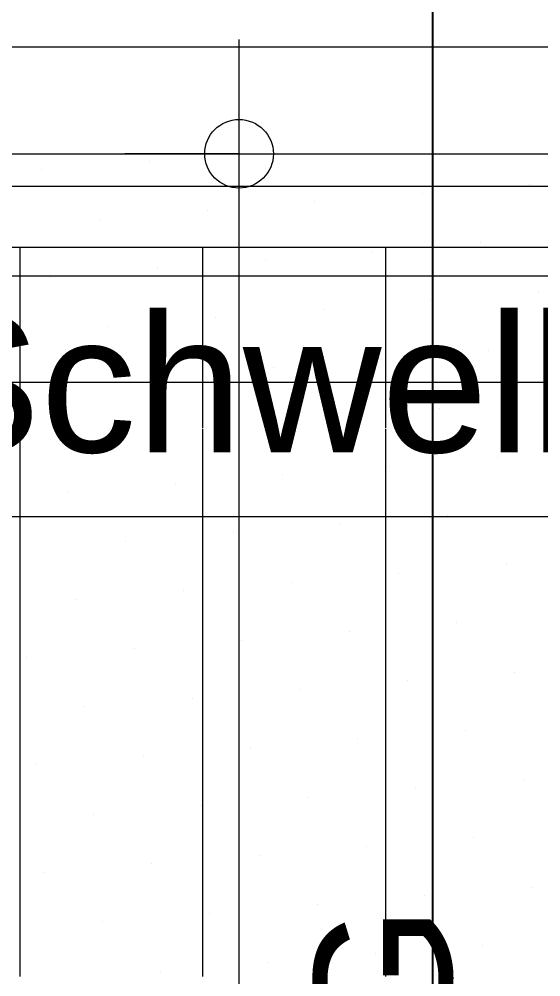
# Model space of a CAD drawing. Header units: metres. Extents: x 0.003 to 0.843, y 0.003 to 0.597.
# Drawn here: x 0.39853 to 0.40538, y 0.1918 to 0.20436 of the extents above; entities that cross this region are included whole.
import ezdxf

# ---------------------------------------------------------------- set-up
doc = ezdxf.new("R2010")
doc.units = ezdxf.units.M
for name, pattern in [('AUSGEZOGEN', [0]), ('PHANTOM', [63.5, 31.75, -6.35, 6.35, -6.35, 6.35, -6.35]), ('PUNKT', [6.35, 0, -6.35]), ('RAND', [44.45, 12.7, -6.35, 12.7, -6.35, 0, -6.35]), ('STRICHPUNKT', [25.4, 12.7, -6.35, 0, -6.35]), ('VERDECKT', [9.525, 6.35, -3.175])]:
    doc.linetypes.add(name, pattern=pattern)
for name, color, linetype, lineweight in [('Ausbau Raeume', 7, 'AUSGEZOGEN', 18), ('Bodenplatte', 7, 'AUSGEZOGEN', 18), ('Decke', 7, 'AUSGEZOGEN', 35), ('Deckendaemmung', 7, 'AUSGEZOGEN', 13), ('Fenster', 7, 'AUSGEZOGEN', 18), ('Rolladen', 7, 'AUSGEZOGEN', 13), ('Schnittbegrenzung', 7, 'AUSGEZOGEN', 13), ('Text Werkplan Ausfuehrung', 7, 'AUSGEZOGEN', 25), ('Vermassung Decke', 180, 'VERDECKT', 25), ('Wand Beton bewehrt', 7, 'AUSGEZOGEN', 35)]:
    doc.layers.add(name, color=color, linetype=linetype, lineweight=lineweight)
doc.styles.add('ARIAL', font='ARIAL.TTF')

msp = doc.modelspace()

# ---------------------------------------------------------------- linework, layer by layer
at = {"layer": 'Ausbau Raeume', "color": 254, "linetype": 'AUSGEZOGEN', "lineweight": 18}
for p, q in [((0.398542, 0.199003), (0.398542, 0.201371)), ((0.400942, 0.199003), (0.400942, 0.201371)), ((0.403342, 0.199003), (0.403342, 0.201371)), ((0.398542, 0.191803), (0.398542, 0.198989)), ((0.400942, 0.191803), (0.400942, 0.198989)), ((0.403342, 0.191803), (0.403342, 0.198989))]:
    msp.add_line(p, q, dxfattribs=at)
at = {"layer": 'Bodenplatte', "color": 92, "linetype": 'VERDECKT', "lineweight": 18, "true_color": 0x00c600}
msp.add_line((0.32236, 0.202597), (0.63436, 0.202597), dxfattribs=at)
at = {"layer": 'Decke', "color": 92, "linetype": 'PHANTOM', "lineweight": 18, "true_color": 0x00c600}
msp.add_line((0.32236, 0.202597), (0.63436, 0.202597), dxfattribs=at)
at = {"layer": 'Decke', "color": 92, "linetype": 'RAND', "lineweight": 18, "true_color": 0x00c600}
msp.add_line((0.31916, 0.200997), (0.63756, 0.200997), dxfattribs=at)
at = {"layer": 'Deckendaemmung', "color": 211, "linetype": 'AUSGEZOGEN', "lineweight": 13, "true_color": 0xff70ff}
for p, q in [((0.400237, 0.202501), (0.400237, 0.202501)), ((0.398827, 0.202387), (0.398827, 0.202387)), ((0.405226, 0.202193), (0.405226, 0.202193)), ((0.403817, 0.202079), (0.403817, 0.202079)), ((0.402408, 0.201966), (0.402408, 0.201966)), ((0.400998, 0.201853), (0.400998, 0.201853)), ((0.399589, 0.201739), (0.399589, 0.201739)), ((0.404578, 0.201431), (0.404578, 0.201431)), ((0.404578, 0.201431), (0.404578, 0.201431)), ((0.403169, 0.201318), (0.403169, 0.201318)), ((0.40176, 0.201205), (0.40176, 0.201205)), ((0.40035, 0.201091), (0.40035, 0.201091)), ((0.398941, 0.200978), (0.398941, 0.200978)), ((0.40534, 0.200783), (0.40534, 0.200783)), ((0.402521, 0.200557), (0.402521, 0.200557)), ((0.40393, 0.20067), (0.40393, 0.20067)), ((0.401112, 0.200443), (0.401112, 0.200443)), ((0.399702, 0.20033), (0.399702, 0.20033)), ((0.404692, 0.200022), (0.404692, 0.200022)), ((0.401873, 0.199795), (0.401873, 0.199795)), ((0.403282, 0.199909), (0.403282, 0.199909)), ((0.400464, 0.199682), (0.400464, 0.199682)), ((0.399054, 0.199568), (0.399054, 0.199568)), ((0.404044, 0.199261), (0.404044, 0.199261)), ((0.402634, 0.199147), (0.402634, 0.199147)), ((0.399815, 0.19892), (0.399815, 0.19892)), ((0.401225, 0.199034), (0.401225, 0.199034)), ((0.404805, 0.198613), (0.404805, 0.198613)), ((0.403396, 0.198499), (0.403396, 0.198499)), ((0.401986, 0.198386), (0.401986, 0.198386)), ((0.400577, 0.198272), (0.400577, 0.198272)), ((0.399167, 0.198159), (0.399167, 0.198159)), ((0.404157, 0.197851), (0.404157, 0.197851)), ((0.402748, 0.197738), (0.402748, 0.197738)), ((0.401338, 0.197624), (0.401338, 0.197624)), ((0.399929, 0.197511), (0.399929, 0.197511)), ((0.404919, 0.197203), (0.404919, 0.197203)), ((0.403509, 0.19709), (0.403509, 0.19709)), ((0.4021, 0.196976), (0.4021, 0.196976)), ((0.40069, 0.196863), (0.40069, 0.196863)), ((0.399281, 0.196749), (0.399281, 0.196749)), ((0.404271, 0.196442), (0.404271, 0.196442)), ((0.402861, 0.196328), (0.402861, 0.196328)), ((0.401452, 0.196215), (0.401452, 0.196215)), ((0.400042, 0.196101), (0.400042, 0.196101)), ((0.398633, 0.195988), (0.398633, 0.195988)), ((0.405032, 0.195794), (0.405032, 0.195794)), ((0.403623, 0.19568), (0.403623, 0.19568)), ((0.402213, 0.195567), (0.402213, 0.195567)), ((0.400804, 0.195453), (0.400804, 0.195453)), ((0.399394, 0.19534), (0.399394, 0.19534)), ((0.404384, 0.195032), (0.404384, 0.195032)), ((0.402975, 0.194919), (0.402975, 0.194919)), ((0.401565, 0.194805), (0.401565, 0.194805)), ((0.400156, 0.194692), (0.400156, 0.194692)), ((0.398746, 0.194579), (0.398746, 0.194579)), ((0.403736, 0.194271), (0.403736, 0.194271)), ((0.405145, 0.194384), (0.405145, 0.194384)), ((0.405145, 0.194384), (0.405145, 0.194384)), ((0.402327, 0.194157), (0.402327, 0.194157)), ((0.400917, 0.194044), (0.400917, 0.194044)), ((0.399508, 0.193931), (0.399508, 0.193931)), ((0.404497, 0.193623), (0.404497, 0.193623)), ((0.401679, 0.193396), (0.401679, 0.193396)), ((0.403088, 0.193509), (0.403088, 0.193509)), ((0.400269, 0.193283), (0.400269, 0.193283)), ((0.39886, 0.193169), (0.39886, 0.193169)), ((0.405259, 0.192975), (0.405259, 0.192975)), ((0.403849, 0.192861), (0.403849, 0.192861)), ((0.401031, 0.192635), (0.401031, 0.192635)), ((0.40244, 0.192748), (0.40244, 0.192748)), ((0.399621, 0.192521), (0.399621, 0.192521)), ((0.404611, 0.192213), (0.404611, 0.192213)), ((0.403201, 0.1921), (0.403201, 0.1921)), ((0.401792, 0.191987), (0.401792, 0.191987)), ((0.400383, 0.191873), (0.400383, 0.191873))]:
    msp.add_line(p, q, dxfattribs=at)
at = {"layer": 'Fenster', "color": 7, "linetype": 'AUSGEZOGEN', "lineweight": 13}
for p, q in [((0.393016, 0.202171), (0.422164, 0.202171)), ((0.39226, 0.201371), (0.45356, 0.201371))]:
    msp.add_line(p, q, dxfattribs=at)
at = {"layer": 'Rolladen', "color": 7, "linetype": 'PHANTOM', "lineweight": 13}
for p, q in [((0.453566, 0.199597), (0.39226, 0.199597)), ((0.39226, 0.197837), (0.453566, 0.197837))]:
    msp.add_line(p, q, dxfattribs=at)
at = {"layer": 'Schnittbegrenzung', "color": 27, "linetype": 'STRICHPUNKT', "lineweight": 25, "true_color": 0x825028}
msp.add_line((0.40396, 0.010297), (0.40396, 0.226197), dxfattribs=at)
at = {"layer": 'Vermassung Decke', "color": 92, "linetype": 'AUSGEZOGEN', "lineweight": 13, "true_color": 0x00c600}
for p, q in [((0.401416, 0.202597), (0.401416, 0.204097)), ((0.401416, 0.202597), (0.399916, 0.202597)), ((0.401416, 0.202597), (0.402916, 0.202597)), ((0.401416, 0.202597), (0.401416, 0.202597)), ((0.401416, 0.162597), (0.401416, 0.202597))]:
    msp.add_line(p, q, dxfattribs=at)
msp.add_circle((0.401416, 0.202597), 0.00045, dxfattribs=at)
at = {"layer": 'Wand Beton bewehrt', "color": 180, "linetype": 'PUNKT', "lineweight": 18}
for p, q in [((0.45586, 0.203997), (0.38996, 0.203997)), ((0.39226, 0.202597), (0.45356, 0.202597))]:
    msp.add_line(p, q, dxfattribs=at)

# ---------------------------------------------------------------- texts
at = {"layer": 'Text Werkplan Ausfuehrung', "color": 240, "linetype": 'AUSGEZOGEN', "lineweight": 18, "insert": (0.39406, 0.198655), "char_height": 0.0018, "width": 0.0009, "attachment_point": 7, "style": 'ARIAL'}
msp.add_mtext('IV\\~Schwelle', dxfattribs=at)
at = {"layer": 'Vermassung Decke', "color": 92, "linetype": 'AUSGEZOGEN', "lineweight": 18, "true_color": 0x00c600, "insert": (0.404747, 0.172611), "char_height": 0.0018, "width": 0.0009, "attachment_point": 7, "rotation": 90, "style": 'ARIAL'}
msp.add_mtext('Bodenplatte\\~4.OG', dxfattribs=at)

doc.saveas('drawing.dxf')
